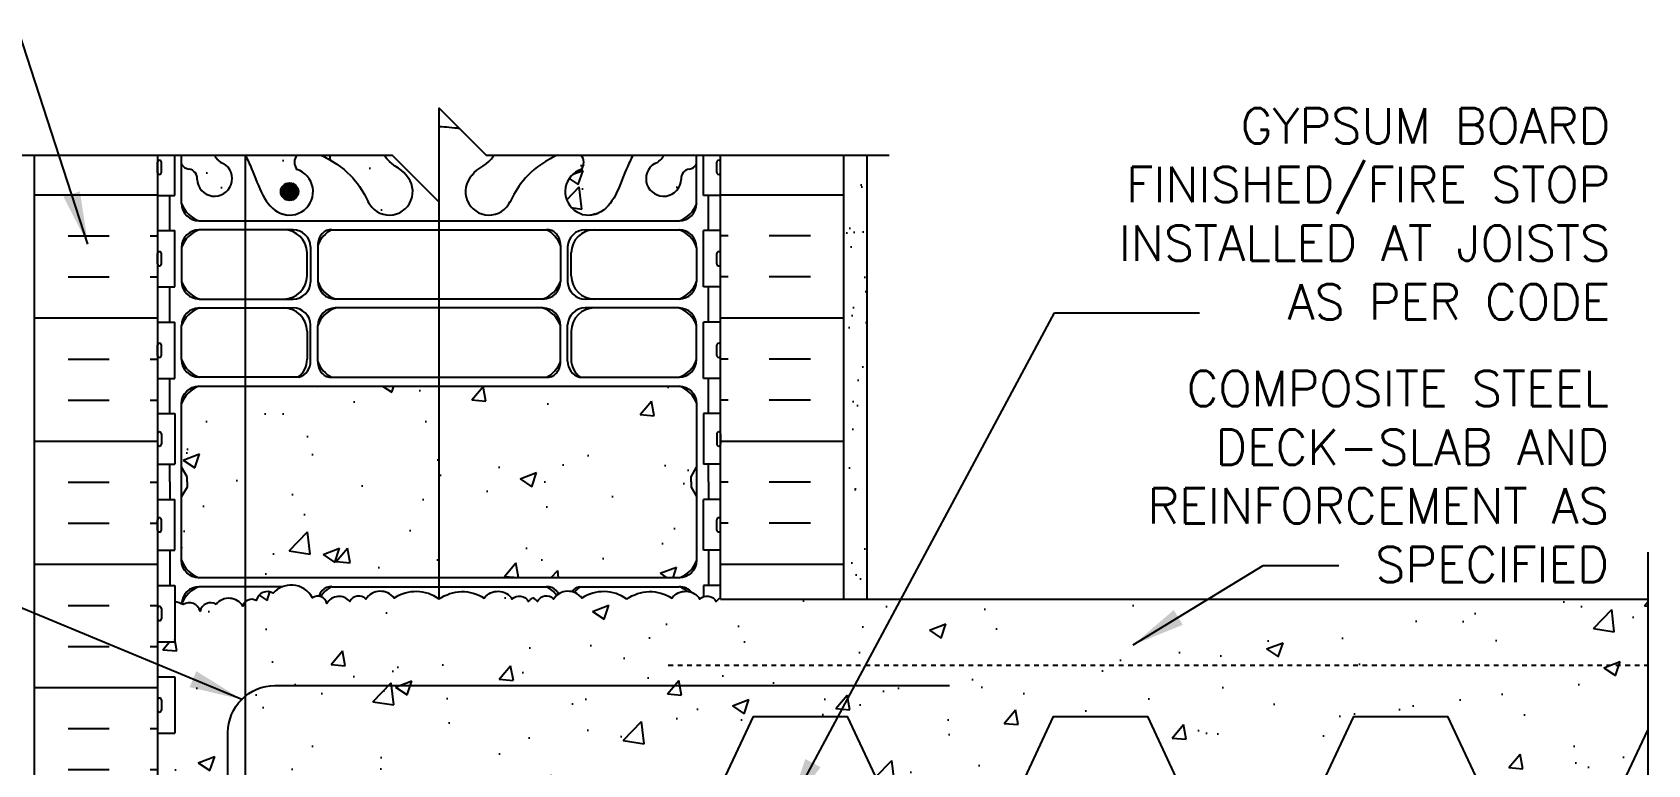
# Model space of a CAD drawing. Header units: inches. Extents: x 295 to 473, y 174 to 249.
# Drawn here: x 437.21 to 471.64, y 232.88 to 248.49 of the extents above; entities that cross this region are included whole.
import ezdxf

# ---------------------------------------------------------------- set-up
doc = ezdxf.new("R2010")
doc.units = ezdxf.units.IN
doc.header["$LTSCALE"] = 0.5
doc.header["$MEASUREMENT"] = 0
doc.linetypes.add('HIDDEN2', pattern=[0.1875, 0.125, -0.0625])
for name, color, linetype in [('HATCH', 12, 'Continuous'), ('line25', 2, 'Continuous'), ('LINE3', 3, 'Continuous'), ('LINE50', 5, 'Continuous'), ('LINE9', 9, 'Continuous'), ('TEXT', 4, 'Continuous'), ('Web_Edge', 9, 'Continuous')]:
    doc.layers.add(name, color=color, linetype=linetype)
doc.styles.add('DIM', font='romans.shx', dxfattribs={"width": 0.7})
doc.styles.add('ROMANS', font='romans.shx', dxfattribs={"height": 0.75})
doc.dimstyles.new('ext_12', dxfattribs={"dimscale": 12, "dimtxt": 0.09375, "dimasz": 0.09375, "dimexe": 0.09375, "dimexo": 0.0625, "dimgap": 0.0625, "dimtad": 1, "dimdec": 1, "dimzin": 3, "dimdsep": 46, "dimlunit": 4, "dimtxsty": 'DIM', "dimcen": 0.09, "dimdle": 0.09375, "dimclrt": 4, "dimadec": 0, "dimazin": 0, "dimtfac": 1, "dimtdec": 1, "dimtmove": 2, "dimatfit": 3, "dimfxl": 1, "dimfrac": 2, "dimtolj": 1, "dimtzin": 0, "dimarcsym": 0})

msp = doc.modelspace()

# ---------------------------------------------------------------- hatches: boundary and pattern name
at = {"layer": 'HATCH'}
h = msp.add_hatch(dxfattribs=at)
h.set_pattern_fill('INSUL', color=256, scale=7, style=0)
h.set_pattern_definition([(0, (-2486.284, -167.1027), (0, 2.625), []), (0, (-2486.284, -166.2277), (0, 2.625), [0.875, -0.875]), (0, (-2486.284, -165.3527), (0, 2.625), [0.875, -0.875])])
h.paths.add_polyline_path([(437.252, 229.907), (437.69, 229.907), (437.69, 230.407), (439.19, 230.407), (439.19, 229.907), (439.877, 229.907), (439.877, 245.745), (439.752, 245.87), (437.252, 245.87)])
h = msp.add_hatch(dxfattribs=at)
h.set_pattern_fill('AR-CONC', color=256, scale=0.5)
h.set_pattern_definition([(50, (0, 0), (3.586301, -0.31376), [0.375, -4.125]), (355, (0, 0), (-0.693757, 3.76096), [0.3, -3.3]), (100.45144, (0.299, -0.026), (2.892544, 3.4472), [0.3187, -3.50571]), (46.1842, (0, 1), (5.336207, -0.827596), [0.5625, -6.1875]), (96.6356, (0.4447, 0.931), (4.67331, 4.870593), [0.47805, -5.25857]), (351.1842, (0, 1), (4.67331, 4.870593), [0.45, -4.95]), (21, (0.5, 0.75), (2.984535, -2.013094), [0.375, -4.125]), (326, (0.5, 0.75), (1.216577, 3.62575), [0.3, -3.3]), (71.45144, (0.7487, 0.5822), (4.201112, 1.612656), [0.3187, -3.50571]), (37.5, (0, 0), (0.0607993, 1.6644693), [0, -3.26, 0, -3.35, 0, -3.3125]), (7.5, (0, 0), (1.3153477, 1.9720586), [0, -1.91, 0, -3.185, 0, -1.2625]), (327.5, (-1.115, 0), (2.6691122, -0.1127744), [0, -1.25, 0, -3.9, 0, -5.175]), (317.5, (-1.615, 0), (2.915931, 0.500525), [0, -1.625, 0, -2.59, 0, -3.675])])
edge = h.paths.add_edge_path()
edge.add_spline(control_points=[(445.174, 245.44), (445.066, 245.603), (444.813, 245.667), (444.71, 245.864), (444.707, 245.87)], knot_values=[0.229407, 0.229407, 0.229407, 0.229407, 0.844432, 0.862042, 0.862042, 0.862042, 0.862042], degree=3, periodic=0)
edge.add_line((444.707, 245.87), (443.35, 245.87))
edge.add_spline(control_points=[(443.35, 245.87), (443.405, 245.845), (444.028, 245.531), (444.23, 245.146), (444.371, 244.863)], knot_values=[0.230119, 0.230119, 0.230119, 0.230119, 0.320663, 1.258119, 1.258119, 1.258119, 1.258119], degree=3, periodic=0)
edge.add_arc((444.815, 245.091), 0.5, 208.0689, 404.1875)
edge = h.paths.add_edge_path()
edge.add_arc((443.036, 245.716), 0.242, 140.6186, 218.2327, ccw=False)
edge.add_line((442.849, 245.87), (441.747, 245.87))
edge.add_spline(control_points=[(441.747, 245.87), (441.793, 245.777), (441.999, 245.339), (442.163, 244.764), (442.488, 244.634)], knot_values=[0.266707, 0.266707, 0.266707, 0.266707, 0.579211, 1.703896, 1.703896, 1.703896, 1.703896], degree=3, periodic=0)
edge.add_spline(control_points=[(442.488, 244.634), (442.538, 244.614), (442.592, 244.601), (442.649, 244.593)], knot_values=[1.703896, 1.703896, 1.703896, 1.703896, 1.875321, 1.875321, 1.875321, 1.875321], degree=3, periodic=0)
edge.add_arc((442.69, 245.091), 0.5, 265.2926, 431.7937)
h.paths.add_polyline_path([(441.28, 245.694, -0.231645), (441.091, 245.87), (440.387, 245.87), (440.387, 245.687, 0.258079), (440.534, 245.575, -0.428082), (440.717, 245.35, 1.679912)])
edge = h.paths.add_edge_path()
edge.add_spline(control_points=[(447.384, 244.863), (447.525, 245.146), (447.727, 245.531), (448.35, 245.845), (448.405, 245.87)], knot_values=[0.230119, 0.230119, 0.230119, 0.230119, 1.167575, 1.258119, 1.258119, 1.258119, 1.258119], degree=3, periodic=0)
edge.add_line((448.405, 245.87), (447.048, 245.87))
edge.add_spline(control_points=[(447.048, 245.87), (447.045, 245.864), (446.942, 245.667), (446.689, 245.603), (446.581, 245.44)], knot_values=[0.229407, 0.229407, 0.229407, 0.229407, 0.247016, 0.862042, 0.862042, 0.862042, 0.862042], degree=3, periodic=0)
edge.add_arc((446.94, 245.091), 0.5, 135.8125, 331.9311)
edge = h.paths.add_edge_path()
edge.add_spline(control_points=[(449.267, 244.634), (449.592, 244.764), (449.756, 245.339), (449.962, 245.777), (450.008, 245.87)], knot_values=[0.266707, 0.266707, 0.266707, 0.266707, 1.391392, 1.703896, 1.703896, 1.703896, 1.703896], degree=3, periodic=0)
edge.add_line((450.008, 245.87), (448.906, 245.87))
edge.add_arc((448.719, 245.716), 0.242, -38.2327, 39.3814, ccw=False)
edge.add_arc((449.065, 245.091), 0.5, 108.2063, 274.7074)
edge.add_spline(control_points=[(449.106, 244.593), (449.163, 244.601), (449.217, 244.614), (449.267, 244.634)], knot_values=[1.703896, 1.703896, 1.703896, 1.703896, 1.875321, 1.875321, 1.875321, 1.875321], degree=3, periodic=0)
h.paths.add_polyline_path([(451.038, 245.35, -0.428069), (451.221, 245.575, 0.258094), (451.367, 245.687), (451.367, 245.87), (450.664, 245.87, -0.231645), (450.475, 245.694, 1.679912)])
h.paths.add_polyline_path([(471.64, 236.405), (451.877, 236.405), (451.877, 236.434, 0.10231), (451.782, 236.358, 0.520567), (451.437, 236.408, 0.520567), (450.838, 236.429, 0.310845), (449.877, 236.407, 0.310845), (448.917, 236.429, 0.520567), (448.318, 236.408, 0.520567), (447.973, 236.358, 0.10231), (447.877, 236.434, 0.10231), (447.782, 236.358, 0.520567), (447.437, 236.408, 0.520567), (446.838, 236.429, 0.310845), (445.877, 236.407, 0.310845), (444.917, 236.429, 0.520567), (444.318, 236.408, 0.520567), (443.973, 236.358, 0.520567), (443.483, 236.315, 0.520567), (443.178, 236.437, 0.258655), (442.757, 236.705, 0.230831), (442.339, 236.532, 0.520567), (441.977, 236.376, 0.520567), (441.696, 236.255, 0.520567), (441.123, 236.295, 0.520567), (440.781, 236.148, 0.520567), (440.422, 236.291, 0.058158), (440.242, 236.35), (440.242, 235.5), (439.877, 235.5), (439.877, 234.75), (440.242, 234.75), (440.242, 233.55), (439.877, 233.55), (439.877, 232.8), (440.242, 232.8), (440.242, 232.355), (442.103, 232.355), (442.103, 232.405), (451.877, 232.405), (452.577, 233.905), (454.577, 233.905), (455.276, 232.405), (458.276, 232.405), (458.976, 233.905), (460.976, 233.905), (461.675, 232.405), (464.675, 232.405), (465.375, 233.905), (467.375, 233.905), (468.074, 232.405), (471.074, 232.405), (471.64, 233.618)])
h.paths.add_polyline_path([(442.103, 232.355), (440.242, 232.355), (440.242, 231.6), (440.242, 229.902), (442.103, 229.902)])
h.paths.add_polyline_path([(451.531, 206.058), (451.531, 206.126, -0.414214), (451.594, 206.188), (451.641, 206.188), (451.641, 206.258), (451.536, 206.258, -0.168672), (451.351, 206.408, 0.17445), (450.943, 206.704), (449.362, 207.057, 0.054974), (449.035, 207.093), (445.877, 207.093), (442.72, 207.093, 0.054974), (442.393, 207.057), (440.812, 206.704, 0.17445), (440.404, 206.408, -0.168672), (440.218, 206.258), (440.113, 206.258), (440.113, 206.188), (440.161, 206.188, -0.414214), (440.223, 206.126), (440.223, 206.058, -0.249069), (440.113, 205.851), (440.113, 205.81), (440.023, 205.81, 0.088416), (439.877, 205.712), (439.877, 202.905), (445.081, 202.905), (446.081, 201.905), (446.081, 203.905), (447.081, 202.905), (451.877, 202.905), (451.877, 205.712, 0.088416), (451.731, 205.81), (451.641, 205.81), (451.641, 205.851, -0.249069)])
h = msp.add_hatch(dxfattribs=at)
h.set_pattern_fill('INSUL', color=256, scale=7, style=0)
h.set_pattern_definition([(180, (3378.039, -167.1027), (0, 2.625), []), (180, (3378.039, -166.2277), (0, 2.625), [0.875, -0.875]), (180, (3378.039, -165.3527), (0, 2.625), [0.875, -0.875])])
h.paths.add_polyline_path([(451.877, 236.405), (454.502, 236.405), (454.502, 245.87), (451.877, 245.87)])
h = msp.add_hatch(dxfattribs=at)
h.set_pattern_fill('AR-SAND', color=256, scale=0.5, style=0)
h.set_pattern_definition([(37.5, (378.7961, 101.8769), (-0.0314967, 0.963412), [0, -0.76, 0, -0.85, 0, -0.8125]), (7.5, (378.7961, 101.8769), (0.884888, 1.411073), [0, -0.41, 0, -0.685, 0, -0.2625]), (327.5, (378.1811, 101.8769), (1.557071, 0.0028295), [0, -0.25, 0, -0.9, 0, -1.175]), (317.5, (378.181, 101.8769), (1.503063, 0.438838), [0, -0.125, 0, -0.59, 0, -0.675])])
h.paths.add_polyline_path([(455.002, 245.87), (454.502, 245.87), (454.502, 236.405), (454.627, 236.405), (455.002, 236.405)])
h = msp.add_hatch(dxfattribs=at)
h.set_pattern_fill('AR-CONC', color=256, scale=0.5)
h.set_pattern_definition([(50, (-17.1282, 2e-11), (3.586301, -0.31376), [0.375, -4.125]), (355, (-17.1282, 2e-11), (-0.693757, 3.76096), [0.3, -3.3]), (100.45144, (-16.8294, -0.026), (2.892544, 3.4472), [0.3187, -3.50571]), (46.1842, (-17.1282, 1), (5.336207, -0.827596), [0.5625, -6.1875]), (96.6356, (-16.6836, 0.931), (4.67331, 4.870593), [0.47805, -5.25857]), (351.1842, (-17.128, 1), (4.67331, 4.870593), [0.45, -4.95]), (21, (-16.6282, 0.75), (2.984535, -2.013094), [0.375, -4.125]), (326, (-16.6282, 0.75), (1.216577, 3.62575), [0.3, -3.3]), (71.45144, (-16.3795, 0.5822), (4.201112, 1.612656), [0.3187, -3.50571]), (37.5, (-17.1282, 2e-11), (0.0607993, 1.6644693), [0, -3.26, 0, -3.35, 0, -3.3125]), (7.5, (-17.1282, 2e-11), (1.3153477, 1.9720586), [0, -1.91, 0, -3.185, 0, -1.2625]), (327.5, (-18.2432, 2e-11), (2.6691122, -0.1127744), [0, -1.25, 0, -3.9, 0, -5.175]), (317.5, (-18.7432, 2e-11), (2.915931, 0.500525), [0, -1.625, 0, -2.59, 0, -3.675])])
h.paths.add_polyline_path([(451.367, 240.574, 0.414203), (450.992, 240.949), (440.763, 240.949, 0.414225), (440.387, 240.574), (440.387, 237.236, 0.414203), (440.763, 236.861), (450.992, 236.861, 0.414225), (451.367, 237.236)])
at = {"layer": 'LINE3'}
msp.add_hatch(color=256, dxfattribs=at).paths.add_polyline_path([(442.502, 245.091, 1), (442.877, 245.091, 1)])

# ---------------------------------------------------------------- linework, layer by layer
at = {"layer": 'HATCH'}
for points in [[(442.757, 236.705, 0.230831), (442.339, 236.532, 0.520567), (441.977, 236.376, 0.520567), (441.696, 236.255, 0.520567), (441.123, 236.295, 0.166585)], [(445.877, 236.407, 0.310845), (444.917, 236.429, 0.520567), (444.318, 236.408, 0.520567), (443.973, 236.358, 0.520567), (443.483, 236.315, 0.520567), (443.178, 236.437, 0.258655), (442.757, 236.705, 0.132818)], [(445.877, 236.407, -0.310845), (446.838, 236.429, -0.520567), (447.437, 236.408, -0.520567), (447.782, 236.358, -0.10231), (447.877, 236.434, -0.10231)], [(449.877, 236.407, 0.310845), (448.917, 236.429, 0.520567), (448.318, 236.408, 0.520567), (447.973, 236.358, 0.10231), (447.877, 236.434, 0.10231)], [(449.877, 236.407, -0.310845), (450.838, 236.429, -0.520567), (451.437, 236.408, -0.520567), (451.782, 236.358, -0.10231), (451.877, 236.434, -0.10231)], [(441.123, 236.295, 0.520567), (440.781, 236.148, 0.520567), (440.422, 236.291, 0.058158), (440.242, 236.35, 0.058158)]]:
    msp.add_lwpolyline(points, format="xyb", dxfattribs=at)
at = {"layer": 'line25'}
for p, q in [((439.877, 245.87), (439.877, 211.905)), ((440.242, 245.01), (440.242, 245.87)), ((451.513, 245.01), (451.513, 245.87)), ((451.877, 236.405), (451.877, 245.87)), ((439.877, 245.5), (439.877, 245.72)), ((439.877, 245.665), (439.877, 245.665)), ((439.877, 245.555), (439.877, 245.555)), ((439.917, 245.76), (439.917, 245.76)), ((439.957, 245.5), (439.957, 245.72)), ((451.797, 245.5), (451.797, 245.72)), ((451.837, 245.76), (451.837, 245.76)), ((451.877, 245.5), (451.877, 245.72)), ((451.877, 245.665), (451.877, 245.665)), ((451.877, 245.555), (451.877, 245.555)), ((439.917, 245.46), (439.917, 245.46)), ((451.837, 245.46), (451.837, 245.46)), ((439.877, 245.01), (440.242, 245.01)), ((451.877, 245.01), (451.513, 245.01)), ((439.877, 244.26), (440.242, 244.26)), ((440.242, 243.06), (440.242, 244.26)), ((451.877, 244.26), (451.513, 244.26)), ((451.513, 243.06), (451.513, 244.26)), ((439.917, 243.81), (439.917, 243.81)), ((451.837, 243.81), (451.837, 243.81)), ((439.877, 243.55), (439.877, 243.77)), ((439.877, 243.715), (439.877, 243.715)), ((439.877, 243.605), (439.877, 243.605)), ((439.917, 243.51), (439.917, 243.51)), ((439.957, 243.55), (439.957, 243.77)), ((451.797, 243.55), (451.797, 243.77)), ((451.837, 243.51), (451.837, 243.51)), ((451.877, 243.55), (451.877, 243.77)), ((451.877, 243.715), (451.877, 243.715)), ((451.877, 243.605), (451.877, 243.605)), ((439.877, 243.06), (440.242, 243.06)), ((451.877, 243.06), (451.513, 243.06)), ((439.877, 242.31), (440.242, 242.31)), ((440.242, 241.11), (440.242, 242.31)), ((451.877, 242.31), (451.513, 242.31)), ((451.513, 241.11), (451.513, 242.31)), ((439.877, 241.6), (439.877, 241.82)), ((439.877, 241.765), (439.877, 241.765)), ((439.917, 241.86), (439.917, 241.86)), ((439.957, 241.6), (439.957, 241.82)), ((451.797, 241.6), (451.797, 241.82)), ((451.837, 241.86), (451.837, 241.86)), ((451.877, 241.6), (451.877, 241.82)), ((451.877, 241.765), (451.877, 241.765)), ((439.877, 241.655), (439.877, 241.655)), ((439.917, 241.56), (439.917, 241.56)), ((451.837, 241.56), (451.837, 241.56)), ((451.877, 241.655), (451.877, 241.655)), ((439.877, 241.11), (440.242, 241.11)), ((451.877, 241.11), (451.513, 241.11)), ((439.877, 240.36), (440.242, 240.36)), ((440.242, 240.36), (440.242, 239.28)), ((451.877, 240.36), (451.513, 240.36)), ((451.513, 240.36), (451.513, 239.28)), ((439.877, 239.93), (439.877, 239.71)), ((439.877, 239.875), (439.877, 239.875)), ((439.877, 239.765), (439.877, 239.765)), ((439.917, 239.97), (439.917, 239.97)), ((439.917, 239.67), (439.917, 239.67)), ((439.957, 239.93), (439.957, 239.71)), ((451.797, 239.93), (451.797, 239.71)), ((451.837, 239.97), (451.837, 239.97)), ((451.837, 239.67), (451.837, 239.67)), ((451.877, 239.93), (451.877, 239.71)), ((451.877, 239.875), (451.877, 239.875)), ((451.877, 239.765), (451.877, 239.765)), ((439.877, 239.28), (440.242, 239.28)), ((451.877, 239.28), (451.513, 239.28)), ((439.877, 238.53), (440.242, 238.53)), ((440.242, 237.45), (440.242, 238.53)), ((451.877, 238.53), (451.513, 238.53)), ((451.513, 237.45), (451.513, 238.53)), ((439.877, 237.88), (439.877, 238.1)), ((439.877, 238.045), (439.877, 238.045)), ((439.917, 238.14), (439.917, 238.14)), ((439.957, 237.88), (439.957, 238.1)), ((451.797, 237.88), (451.797, 238.1)), ((451.837, 238.14), (451.837, 238.14)), ((451.877, 237.88), (451.877, 238.1)), ((451.877, 238.045), (451.877, 238.045)), ((439.877, 237.935), (439.877, 237.935)), ((439.917, 237.84), (439.917, 237.84)), ((451.837, 237.84), (451.837, 237.84)), ((451.877, 237.935), (451.877, 237.935)), ((439.877, 237.45), (440.242, 237.45)), ((451.877, 237.45), (451.513, 237.45)), ((439.877, 236.7), (440.242, 236.7)), ((440.242, 236.7), (440.242, 235.5)), ((451.877, 236.7), (451.513, 236.7)), ((451.513, 236.7), (451.513, 236.459)), ((439.917, 236.25), (439.917, 236.25)), ((451.877, 236.405), (471.64, 236.405)), ((439.877, 236.21), (439.877, 235.99)), ((439.877, 236.155), (439.877, 236.155)), ((439.877, 236.045), (439.877, 236.045)), ((439.917, 235.95), (439.917, 235.95)), ((439.957, 236.21), (439.957, 235.99)), ((439.877, 235.5), (440.242, 235.5)), ((439.877, 234.75), (440.242, 234.75)), ((440.242, 234.75), (440.242, 233.55)), ((439.877, 234.26), (439.877, 234.04)), ((439.877, 234.205), (439.877, 234.205)), ((439.957, 234.26), (439.957, 234.04)), ((439.877, 234.095), (439.877, 234.095)), ((439.917, 234), (439.917, 234)), ((439.877, 233.55), (440.242, 233.55))]:
    msp.add_line(p, q, dxfattribs=at)
at = {"layer": 'line25', "color": 192}
for points in [[(451.877, 232.405), (452.577, 233.905), (454.577, 233.905), (455.276, 232.405)], [(458.276, 232.405), (458.976, 233.905), (460.976, 233.905), (461.675, 232.405)], [(464.675, 232.405), (465.375, 233.905), (467.375, 233.905), (468.074, 232.405)], [(471.074, 232.405), (471.64, 233.618)]]:
    msp.add_lwpolyline(points, dxfattribs=at)
at = {"layer": 'line25'}
for centre, start, end in [((439.917, 245.72), 90, 180), ((439.917, 245.72), 360, 90), ((451.837, 245.72), 90, 180), ((451.837, 245.72), 0, 90), ((439.917, 245.5), 180, 270), ((439.917, 245.5), 270, 0), ((451.837, 245.5), 180, 270), ((451.837, 245.5), 270, 0), ((439.917, 243.77), 90, 180), ((439.917, 243.77), 360, 90), ((451.837, 243.77), 90, 180), ((451.837, 243.77), 0, 90), ((439.917, 243.55), 180, 270), ((439.917, 243.55), 270, 0), ((451.837, 243.55), 180, 270), ((451.837, 243.55), 270, 0), ((439.917, 241.82), 90, 180), ((439.917, 241.82), 360, 90), ((451.837, 241.82), 90, 180), ((451.837, 241.82), 0, 90), ((439.917, 241.6), 180, 270), ((439.917, 241.6), 270, 0), ((451.837, 241.6), 180, 270), ((451.837, 241.6), 270, 0), ((439.917, 239.93), 90, 180), ((439.917, 239.71), 180, 270), ((439.917, 239.93), 0, 90), ((439.917, 239.71), 270, 0), ((451.837, 239.93), 90, 180), ((451.837, 239.71), 180, 270), ((451.837, 239.93), 360, 90), ((451.837, 239.71), 270, 0), ((439.917, 238.1), 90, 180), ((439.917, 238.1), 360, 90), ((451.837, 238.1), 90, 180), ((451.837, 238.1), 0, 90), ((439.917, 237.88), 180, 270), ((439.917, 237.88), 270, 0), ((451.837, 237.88), 180, 270), ((451.837, 237.88), 270, 0), ((439.917, 236.21), 90, 180), ((439.917, 236.21), 0, 90), ((439.917, 235.99), 180, 270), ((439.917, 235.99), 270, 0), ((439.917, 234.26), 90, 180), ((439.917, 234.26), 0, 90), ((439.917, 234.04), 180, 270), ((439.917, 234.04), 270, 0)]:
    msp.add_arc(centre, 0.04, start, end, dxfattribs=at)
at = {"layer": 'LINE3'}
for p, q in [((441.752, 232.355), (441.752, 245.867)), ((445.877, 236.407), (445.877, 244.87))]:
    msp.add_line(p, q, dxfattribs=at)
at = {"layer": 'LINE3', "linetype": 'Continuous'}
msp.add_lwpolyline([(441.377, 232.355), (441.377, 233.564, -0.414214), (442.377, 234.564), (456.756, 234.564)], format="xyb", dxfattribs=at)
at = {"layer": 'LINE3'}
msp.add_circle((442.69, 245.091), 0.188, dxfattribs=at)
at = {"layer": 'LINE50'}
for p, q in [((437.252, 229.907), (437.252, 245.87)), ((454.502, 236.405), (454.502, 245.87))]:
    msp.add_line(p, q, dxfattribs=at)
at = {"layer": 'LINE9'}
for p, q in [((455.002, 236.405), (455.002, 245.87)), ((471.64, 237.405), (471.64, 229.405))]:
    msp.add_line(p, q, dxfattribs=at)
at = {"layer": 'LINE9', "linetype": 'HIDDEN2'}
msp.add_line((450.763, 235), (471.64, 235), dxfattribs=at)
at = {"layer": 'LINE9'}
msp.add_lwpolyline([(436.285, 245.87), (444.877, 245.87), (445.877, 244.87), (445.877, 246.87), (446.877, 245.87), (455.47, 245.87)], dxfattribs=at)
at = {"layer": 'Web_Edge'}
for p, q in [((440.387, 244.841), (440.387, 245.87)), ((451.367, 244.841), (451.367, 245.87)), ((440.763, 244.466), (450.992, 244.466)), ((442.763, 244.279), (440.763, 244.279)), ((443.589, 244.279), (448.2, 244.279)), ((448.992, 244.279), (450.992, 244.279)), ((440.387, 243.904), (440.387, 243.178)), ((443.137, 243.917), (443.137, 243.165)), ((443.29, 243.947), (443.29, 243.178)), ((448.465, 243.947), (448.465, 243.178)), ((448.617, 243.917), (448.617, 243.165)), ((451.367, 243.904), (451.367, 243.178)), ((443.063, 243.296), (443.063, 243.793)), ((448.692, 243.296), (448.692, 243.793)), ((440.763, 242.803), (442.763, 242.803)), ((448.09, 242.803), (443.665, 242.803)), ((450.992, 242.803), (448.992, 242.803)), ((440.763, 242.612), (442.763, 242.612)), ((448.09, 242.612), (443.665, 242.612)), ((450.992, 242.612), (448.992, 242.612)), ((440.387, 241.511), (440.387, 242.237)), ((443.063, 242.119), (443.063, 241.522)), ((443.137, 241.481), (443.137, 242.25)), ((443.29, 241.468), (443.29, 242.237)), ((448.465, 241.468), (448.465, 242.237)), ((448.617, 241.481), (448.617, 242.25)), ((448.692, 242.119), (448.692, 241.522)), ((451.367, 241.511), (451.367, 242.237)), ((442.886, 241.136), (440.763, 241.136)), ((443.589, 241.136), (448.2, 241.136)), ((448.869, 241.136), (450.992, 241.136)), ((440.507, 239.017), (440.387, 239.217)), ((440.507, 239.017), (440.387, 239.217)), ((440.507, 238.905), (440.507, 239.017)), ((440.507, 238.905), (440.507, 239.017)), ((451.247, 239.017), (451.367, 239.217)), ((451.247, 239.017), (451.367, 239.217)), ((451.247, 238.905), (451.247, 239.017)), ((451.247, 238.905), (451.247, 239.017)), ((440.507, 238.792), (440.387, 238.592)), ((440.507, 238.792), (440.387, 238.592)), ((440.507, 238.905), (440.507, 238.792)), ((440.507, 238.905), (440.507, 238.792)), ((451.247, 238.905), (451.247, 238.792)), ((451.247, 238.905), (451.247, 238.792)), ((451.247, 238.792), (451.367, 238.592)), ((451.247, 238.792), (451.367, 238.592)), ((442.544, 236.673), (440.763, 236.673)), ((443.589, 236.673), (448.2, 236.673)), ((448.869, 236.673), (450.992, 236.673))]:
    msp.add_line(p, q, dxfattribs=at)
for points in [[(440.137, 244.26), (440.137, 245.01)], [(451.617, 244.26), (451.617, 245.01)], [(440.137, 242.31), (440.137, 243.06)], [(451.617, 242.31), (451.617, 243.06)], [(440.137, 240.36), (440.137, 241.11)], [(451.617, 240.36), (451.617, 241.11)], [(440.137, 238.905), (440.137, 239.28)], [(451.617, 238.905), (451.617, 239.28)], [(440.137, 238.905), (440.137, 238.53)], [(451.617, 238.905), (451.617, 238.53)], [(440.137, 237.45), (440.137, 236.7)], [(451.617, 237.45), (451.617, 236.7)]]:
    msp.add_lwpolyline(points, dxfattribs=at)
msp.add_lwpolyline([(440.387, 237.236), (440.387, 240.574, -0.414198), (440.763, 240.949), (450.992, 240.949, -0.414198), (451.367, 240.574), (451.367, 237.236, -0.414198), (450.992, 236.861), (440.763, 236.861, -0.414198), (440.387, 237.236)], format="xyb", dxfattribs=at)
for centre, radius, start, end in [((441.365, 245.974), 0.293, 200.904, 253.0731), ((443.036, 245.716), 0.242, 140.6186, 218.2327), ((448.719, 245.716), 0.242, 321.7673, 39.3814), ((450.39, 245.974), 0.293, 286.9269, 339.096), ((440.562, 245.763), 0.19, 203.6316, 265.6964), ((440.518, 245.375), 0.2, 352.8929, 81.62), ((441.091, 245.369), 0.375, 182.9237, 59.8675), ((442.69, 245.091), 0.5, 246.2139, 71.7937), ((449.065, 245.091), 0.5, 108.2063, 293.7861), ((450.663, 245.369), 0.375, 120.1325, 357.0763), ((451.237, 245.375), 0.2, 98.38, 187.1071), ((451.193, 245.763), 0.19, 274.3036, 336.3684), ((444.815, 245.091), 0.5, 204.819, 44.1875), ((446.94, 245.091), 0.5, 135.8125, 335.181), ((440.969, 245.048), 0.618, 199.5703, 250.431), ((440.763, 244.841), 0.375, 180.0021, 269.9991), ((450.786, 245.048), 0.618, 289.569, 340.4297), ((450.992, 244.841), 0.375, 270.0009, 359.9979), ((440.969, 243.697), 0.617, 109.5682, 160.4318), ((440.763, 243.904), 0.375, 90, 180), ((442.563, 243.779), 0.5, 0.8073, 90), ((442.763, 243.904), 0.375, 2.0304, 90), ((443.873, 243.723), 0.624, 117.0966, 159.0881), ((443.666, 243.947), 0.376, 138.3704, 179.9486), ((443.572, 244.029), 0.25, 86.1209, 138.3704), ((447.882, 243.723), 0.624, 20.9119, 62.9034), ((448.183, 244.029), 0.25, 41.6296, 93.8791), ((448.089, 243.947), 0.376, 0.0514, 41.6296), ((448.992, 243.904), 0.375, 90, 177.9696), ((449.192, 243.779), 0.5, 90, 179.1927), ((450.786, 243.697), 0.617, 19.5682, 70.4318), ((450.992, 243.904), 0.375, 360, 90), ((440.969, 243.385), 0.617, 199.5682, 250.4318), ((440.763, 243.178), 0.375, 180, 270), ((442.563, 243.303), 0.5, 270, 359.1927), ((442.763, 243.178), 0.375, 270, 357.9696), ((443.872, 243.385), 0.617, 199.5682, 250.4318), ((443.665, 243.178), 0.375, 180, 270), ((447.883, 243.385), 0.617, 289.5682, 340.4318), ((448.09, 243.178), 0.375, 270, 360), ((448.992, 243.178), 0.375, 182.0304, 270), ((449.192, 243.303), 0.5, 180.8073, 270), ((450.786, 243.385), 0.617, 289.5682, 340.4318), ((450.992, 243.178), 0.375, 270, 0), ((440.969, 242.03), 0.617, 109.5682, 160.4318), ((440.763, 242.237), 0.375, 90, 180), ((442.563, 242.112), 0.5, 0.8073, 90), ((442.763, 242.237), 0.375, 2.0304, 90), ((443.872, 242.03), 0.617, 109.5682, 160.4318), ((443.665, 242.237), 0.375, 90, 180), ((447.883, 242.03), 0.617, 19.5682, 70.4318), ((448.09, 242.237), 0.375, 0, 90), ((448.992, 242.237), 0.375, 90, 177.9696), ((449.192, 242.112), 0.5, 90, 179.1927), ((450.786, 242.03), 0.617, 19.5682, 70.4318), ((450.992, 242.237), 0.375, 360, 90), ((440.969, 241.718), 0.617, 199.5682, 250.4318), ((440.763, 241.511), 0.375, 180, 270), ((442.598, 241.514), 0.464, 305.5594, 1.0072), ((442.792, 241.469), 0.346, 285.7884, 1.947), ((443.873, 241.692), 0.624, 200.9119, 242.9034), ((443.666, 241.468), 0.376, 180.0514, 221.6296), ((447.882, 241.692), 0.624, 297.0966, 339.0881), ((448.089, 241.468), 0.376, 318.3704, 359.9486), ((448.963, 241.469), 0.346, 178.053, 254.2116), ((449.157, 241.514), 0.464, 178.9928, 234.4406), ((450.786, 241.718), 0.617, 289.5682, 340.4318), ((450.992, 241.511), 0.375, 270, 0), ((443.572, 241.386), 0.25, 221.6296, 273.8791), ((448.183, 241.386), 0.25, 266.1209, 318.3704), ((440.969, 240.367), 0.618, 109.569, 160.4297), ((450.786, 240.367), 0.618, 19.5703, 70.431), ((440.969, 237.442), 0.618, 199.5703, 250.431), ((450.786, 237.442), 0.618, 289.569, 340.4297), ((440.763, 236.298), 0.375, 90, 178.8039), ((440.969, 236.091), 0.617, 109.5682, 159.7564), ((443.666, 236.341), 0.376, 138.3704, 160.3214), ((443.873, 236.117), 0.624, 117.0966, 146.788), ((443.572, 236.424), 0.25, 86.1209, 138.3704), ((448.183, 236.424), 0.25, 41.6296, 93.8791), ((447.882, 236.117), 0.624, 36.1472, 62.9034), ((448.089, 236.341), 0.376, 27.2895, 41.6296), ((448.963, 236.34), 0.346, 105.7884, 139.1785), ((449.157, 236.295), 0.464, 125.5594, 147.3093), ((450.786, 236.091), 0.617, 51.1114, 70.4318), ((450.992, 236.298), 0.375, 41.0643, 90)]:
    msp.add_arc(centre, radius, start, end, dxfattribs=at)
for points in [[(445.877, 246.474), (445.877, 246.474), (445.877, 246.474), (445.877, 246.474)], [(446.314, 246.433), (446.166, 246.454), (446.022, 246.464), (445.877, 246.474)]]:
    msp.add_open_spline(points, degree=3, dxfattribs=at)
for points, knots in [([(441.747, 245.87), (441.793, 245.777), (441.999, 245.339), (442.182, 244.696), (442.592, 244.601), (442.649, 244.593)], [0.266707, 0.266707, 0.266707, 0.266707, 0.579211, 1.703896, 1.875321, 1.875321, 1.875321, 1.875321]), ([(443.35, 245.87), (443.405, 245.845), (444.028, 245.531), (444.23, 245.146), (444.371, 244.863)], [0.230119, 0.230119, 0.230119, 0.230119, 0.320663, 1.258119, 1.258119, 1.258119, 1.258119]), ([(445.174, 245.44), (445.066, 245.603), (444.813, 245.667), (444.71, 245.864), (444.707, 245.87)], [0.2294066, 0.2294066, 0.2294066, 0.2294066, 0.8444317, 0.8620415, 0.8620415, 0.8620415, 0.8620415]), ([(446.581, 245.44), (446.689, 245.603), (446.942, 245.667), (447.045, 245.864), (447.048, 245.87)], [0.2294066, 0.2294066, 0.2294066, 0.2294066, 0.8444317, 0.8620415, 0.8620415, 0.8620415, 0.8620415]), ([(448.405, 245.87), (448.35, 245.845), (447.727, 245.531), (447.525, 245.146), (447.384, 244.863)], [0.230119, 0.230119, 0.230119, 0.230119, 0.320663, 1.258119, 1.258119, 1.258119, 1.258119]), ([(450.008, 245.87), (449.962, 245.777), (449.756, 245.339), (449.573, 244.696), (449.163, 244.601), (449.106, 244.593)], [0.266707, 0.266707, 0.266707, 0.266707, 0.579211, 1.703896, 1.875321, 1.875321, 1.875321, 1.875321])]:
    msp.add_open_spline(points, degree=3, knots=knots, dxfattribs=at)

# ---------------------------------------------------------------- texts
at = {"layer": 'TEXT', "char_height": 0.75, "width": 12.22718, "attachment_point": 6, "style": 'ROMANS'}
for s, insert in [('\\A1;GYPSUM BOARD FINISHED/FIRE STOP INSTALLED AT JOISTS AS PER CODE', (470.841, 244.62)), ('\\A1;COMPOSITE STEEL DECK-SLAB AND REINFORCEMENT AS SPECIFIED', (470.814, 239.022))]:
    msp.add_mtext(s, dxfattribs=dict(at, insert=insert))

# ---------------------------------------------------------------- leaders
at = {"layer": 'TEXT'}
for points in [[(438.392, 243.97), (436.925, 248.486), (435.219, 248.486)], [(453.315, 231.921), (458.994, 242.51), (462.084, 242.51)], [(460.674, 235.432), (463.444, 237.125), (465.058, 237.125)], [(441.67, 234.271), (435.57, 236.797), (433.836, 236.797)]]:
    msp.add_leader(points, dimstyle='ext_12', override={"dimgap": 0.0625, "dimtad": 0}, dxfattribs=at)

doc.saveas('drawing.dxf')
